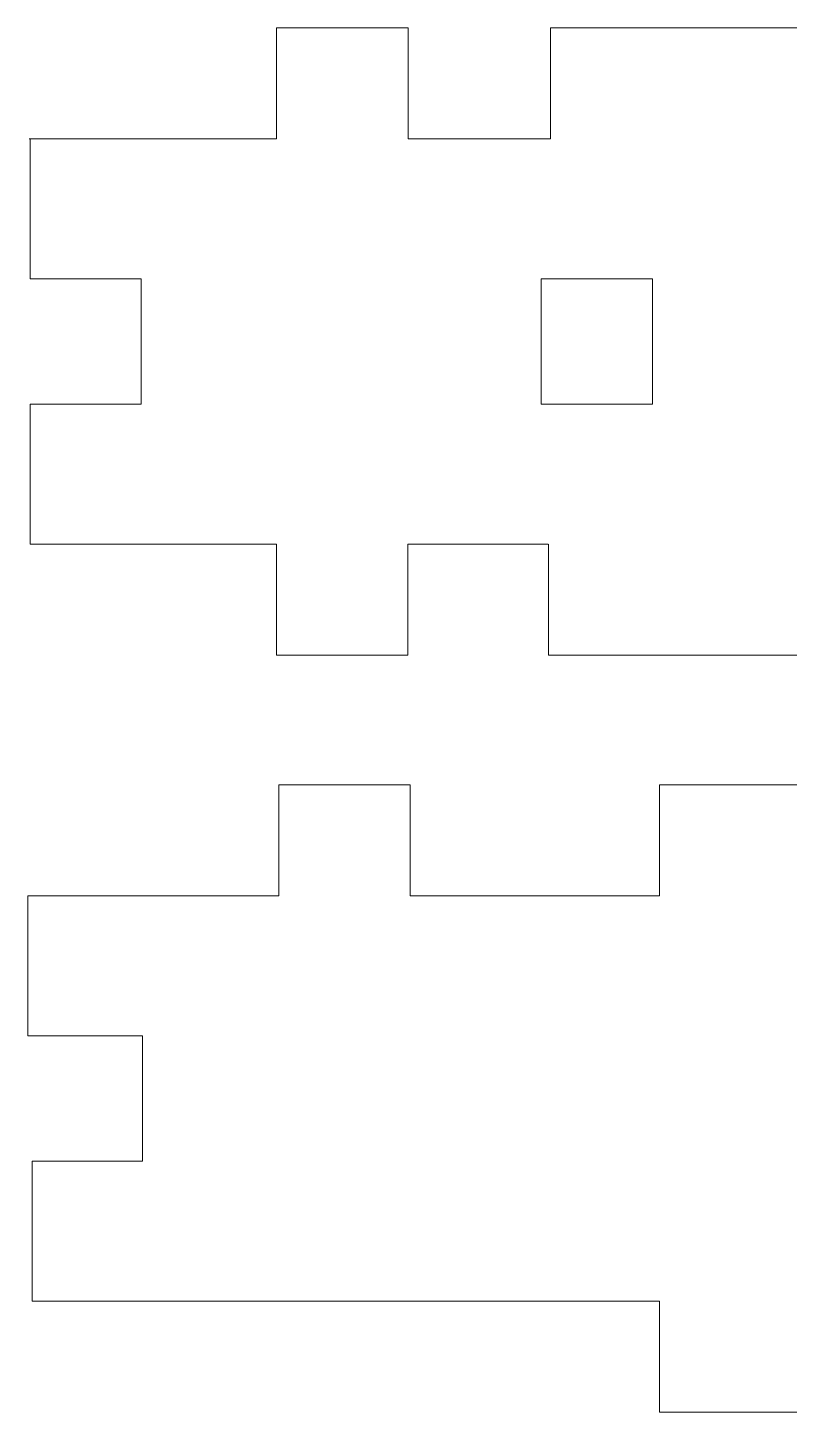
# Model space of a CAD drawing. Header units: inches. Extents: x 0.6 to 10.9, y -3.5 to -1.2.
# Drawn here: x 0.617 to 1.9, y -3.509 to -1.175 of the extents above; entities that cross this region are included whole.
import ezdxf

# ---------------------------------------------------------------- set-up
doc = ezdxf.new("R2010")
doc.units = ezdxf.units.IN
doc.header["$MEASUREMENT"] = 0
doc.layers.add('Layer 1', color=7, linetype='Continuous')

# ---------------------------------------------------------------- blocks, each defined once
blk = doc.blocks.new('block 6')
at = {"layer": 'Layer 1', "color": 7, "lineweight": 5, "true_color": 0xffffff}
for points in [[(1.4942, -2.0454), (1.2576, -2.0454), (1.2576, -2.2329), (1.0361, -2.2329), (1.0361, -2.0454), (1.0363, -2.0454), (0.6207, -2.0454), (0.6207, -2.0454), (0.6207, -1.8098), (0.6207, -1.8099), (0.8082, -1.8098), (0.8082, -1.5983), (0.6207, -1.5983), (0.6207, -1.3627), (0.6189, -1.3627), (1.0363, -1.3627), (1.0363, -1.1752), (1.2578, -1.1752), (1.2578, -1.3627), (1.4978, -1.3627), (1.4978, -1.3627), (1.4978, -1.1752), (4.0053, -1.1752), (4.0053, -2.2329), (1.4943, -2.2329), (1.4943, -2.0454)], [(1.6698, -1.8098), (1.6698, -1.5983), (1.4823, -1.5983), (1.4823, -1.8098), (1.6698, -1.8098)]]:
    blk.add_lwpolyline(points, dxfattribs=at)
blk = doc.blocks.new('block 7')
at = {"layer": 'Layer 1', "color": 7, "lineweight": 5, "true_color": 0xffffff}
blk.add_lwpolyline([(1.0397, -2.6384), (0.6167, -2.6384), (0.6167, -2.874), (0.6223, -2.874), (0.8098, -2.874), (0.8099, -2.874), (0.8099, -3.0855), (0.8047, -3.0855), (0.6241, -3.0855), (0.6241, -3.3211), (1.6818, -3.3211), (1.6818, -3.5086), (4.0053, -3.5086), (4.0053, -2.4509), (1.6818, -2.4509), (1.6818, -2.6384), (1.2612, -2.6384), (1.2612, -2.4509), (1.0397, -2.4509), (1.0397, -2.6384)], dxfattribs=at)

msp = doc.modelspace()

# ---------------------------------------------------------------- block references
at = {"layer": 'Layer 1'}
for name in ['block 6', 'block 7']:
    msp.add_blockref(name, (0, 0), dxfattribs=at)

doc.saveas('drawing.dxf')
